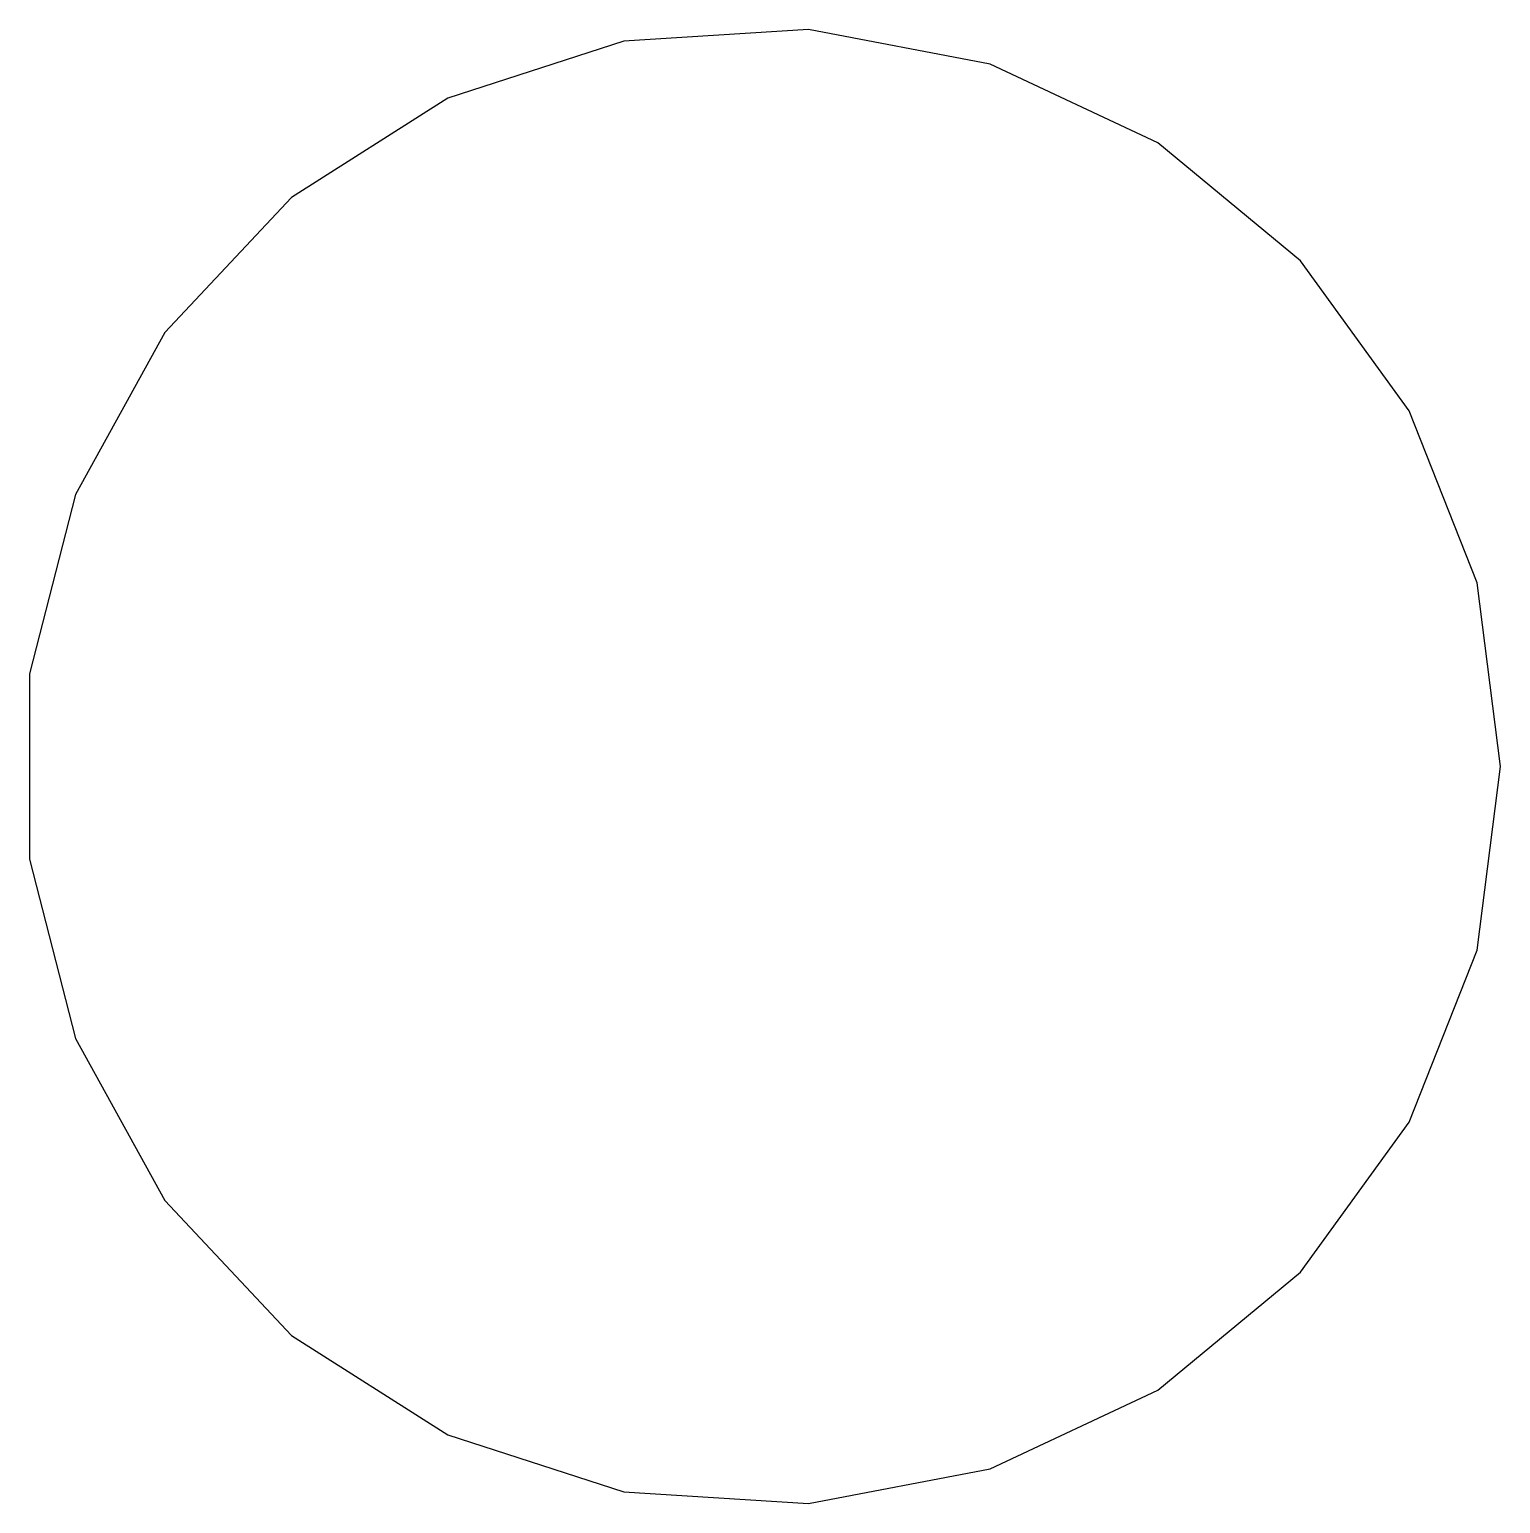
# Model space of a CAD drawing. Header units: metres. Extents: x -3.97 to 4, y 4.01 to 11.99.
import ezdxf

# ---------------------------------------------------------------- set-up
doc = ezdxf.new("R2010")
doc.units = ezdxf.units.M

msp = doc.modelspace()

# ---------------------------------------------------------------- linework, layer by layer
for p, q in [((0.25116, 11.9921), (-0.749512, 11.9291)), ((1.23605, 11.8042), (0.25116, 11.9921)), ((-0.749512, 11.9291), (-1.70311, 11.6193)), ((2.1433, 11.3773), (1.23605, 11.8042)), ((-1.70311, 11.6193), (-2.54968, 11.082)), ((2.91586, 10.7382), (2.1433, 11.3773)), ((-2.54968, 11.082), (-3.23605, 10.3511)), ((3.50522, 9.927), (2.91586, 10.7382)), ((-3.23605, 10.3511), (-3.7191, 9.47249)), ((3.87433, 8.99475), (3.50522, 9.927)), ((-3.7191, 9.47249), (-3.96844, 8.50133)), ((4, 8), (3.87433, 8.99475)), ((-3.96844, 8.50133), (-3.96844, 7.49866)), ((3.87433, 7.00523), (4, 8)), ((-3.96844, 7.49866), (-3.7191, 6.5275)), ((3.50522, 6.07298), (3.87433, 7.00523)), ((-3.7191, 6.5275), (-3.23605, 5.64885)), ((2.91586, 5.26181), (3.50522, 6.07298)), ((-3.23605, 5.64885), (-2.54968, 4.91794)), ((2.1433, 4.62268), (2.91586, 5.26181)), ((-2.54968, 4.91794), (-1.70311, 4.38069)), ((1.23605, 4.19577), (2.1433, 4.62268)), ((-1.70311, 4.38069), (-0.749512, 4.07085)), ((0.25116, 4.00789), (1.23605, 4.19577)), ((-0.749512, 4.07085), (0.25116, 4.00789))]:
    msp.add_line(p, q)

doc.saveas('drawing.dxf')
